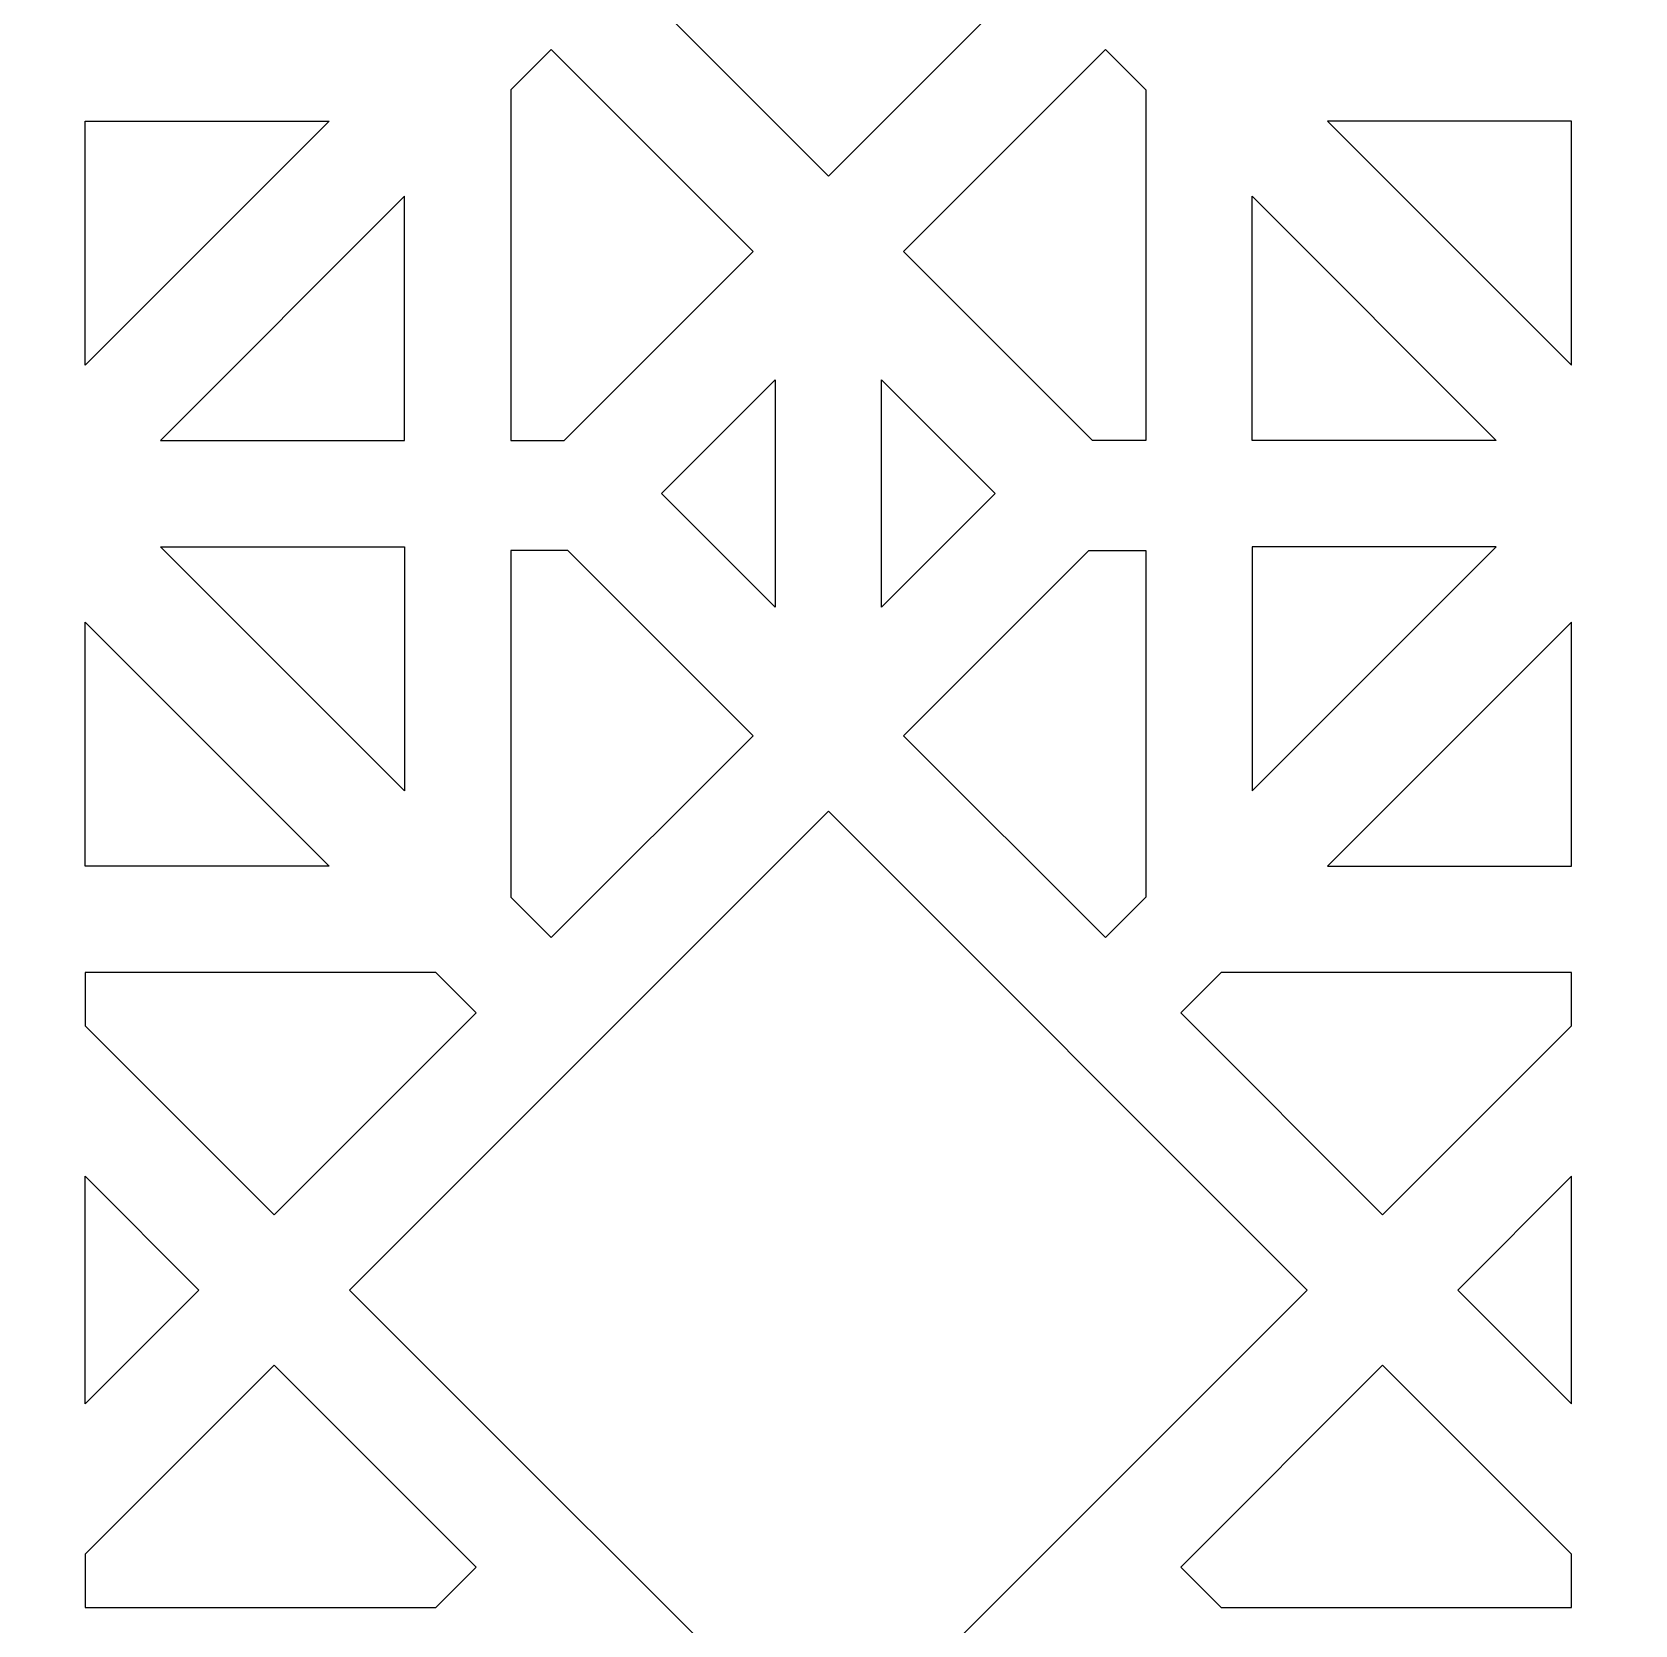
# Model space of a CAD drawing. Header units: centimetres. Extents: x -68 to 68, y -63 to 63.
# Drawn here: x -43.04 to -27.98, y 26.78 to 41.75 of the extents above; entities that cross this region are included whole.
import ezdxf

# ---------------------------------------------------------------- set-up
doc = ezdxf.new("R2010")
doc.units = ezdxf.units.CM
doc.header["$MEASUREMENT"] = 0
doc.layers.add('layer 1', color=7, linetype='Continuous')

msp = doc.modelspace()

# ---------------------------------------------------------------- linework, layer by layer
at = {"layer": 'layer 1', "color": 114}
for points, knots in [([(-13.11224, -62.84331), (-13.11224, -62.84331), (-2.64706, -52.37813), (-2.64706, -52.37813), (-2.64706, -52.37813), (-2.64706, -52.37813), (-10.12967, -44.89556), (-10.12967, -44.89556), (-10.12967, -44.89556), (-10.12967, -44.89556), (-2.64706, -37.41295), (-2.64706, -37.41295), (-2.64706, -37.41295), (-2.64706, -37.41295), (-10.11966, -29.94035), (-10.11966, -29.94035), (-10.11966, -29.94035), (-10.11966, -29.94035), (-2.64706, -22.44777), (-2.64706, -22.44777), (-2.64706, -22.44777), (-2.64706, -22.44777), (-10.12967, -14.96516), (-10.12967, -14.96516), (-10.12967, -14.96516), (-10.12967, -14.96516), (-2.64706, -7.48259), (-2.64706, -7.48259), (-2.64706, -7.48259), (-2.64706, -7.48259), (-10.12964, -0.00001), (-10.12964, -0.00001), (-10.12964, -0.00001), (-10.12964, -0.00001), (-2.64706, 7.48259), (-2.64706, 7.48259), (-2.64706, 7.48259), (-2.64706, 7.48259), (-10.12967, 14.96516), (-10.12967, 14.96516), (-10.12967, 14.96516), (-10.12967, 14.96516), (-2.64706, 22.44777), (-2.64706, 22.44777), (-2.64706, 22.44777), (-2.64706, 22.44777), (-10.11966, 29.92037), (-10.11966, 29.92037), (-10.11966, 29.92037), (-10.11966, 29.92037), (-10.12739, 29.9281), (-10.12739, 29.9281), (-10.12739, 29.9281), (-10.12739, 29.9281), (-10.12965, 29.93036), (-10.12965, 29.93036), (-10.12965, 29.93036), (-10.12965, 29.93036), (-2.64706, 37.41295), (-2.64706, 37.41295), (-2.64706, 37.41295), (-2.64706, 37.41295), (-10.12967, 44.89556), (-10.12967, 44.89556), (-10.12967, 44.89556), (-10.12967, 44.89556), (-2.64706, 52.37813), (-2.64706, 52.37813), (-2.64706, 52.37813), (-2.64706, 52.37813), (-13.11224, 62.84331), (-13.11224, 62.84331), (-13.11224, 62.84331), (-13.11224, 62.84331), (-20.59485, 55.3607), (-20.59485, 55.3607), (-20.59485, 55.3607), (-20.59485, 55.3607), (-28.07742, 62.84331), (-28.07742, 62.84331), (-28.07742, 62.84331), (-28.07742, 62.84331), (-35.56002, 55.36071), (-35.56002, 55.36071), (-35.56002, 55.36071), (-35.56002, 55.36071), (-43.0426, 62.84331), (-43.0426, 62.84331), (-43.0426, 62.84331), (-43.0426, 62.84331), (-50.52517, 55.3607), (-50.52517, 55.3607), (-50.52517, 55.3607), (-50.52517, 55.3607), (-58.00778, 62.84331), (-58.00778, 62.84331), (-58.00778, 62.84331), (-58.00778, 62.84331), (-68.47296, 52.37813), (-68.47296, 52.37813), (-68.47296, 52.37813), (-68.47296, 52.37813), (-60.99035, 44.89556), (-60.99035, 44.89556), (-60.99035, 44.89556), (-60.99035, 44.89556), (-68.47296, 37.41295), (-68.47296, 37.41295), (-68.47296, 37.41295), (-68.47296, 37.41295), (-60.99038, 29.93035), (-60.99038, 29.93035), (-60.99038, 29.93035), (-60.99038, 29.93035), (-68.47296, 22.44777), (-68.47296, 22.44777), (-68.47296, 22.44777), (-68.47296, 22.44777), (-60.99035, 14.96516), (-60.99035, 14.96516), (-60.99035, 14.96516), (-60.99035, 14.96516), (-68.47296, 7.48259), (-68.47296, 7.48259), (-68.47296, 7.48259), (-68.47296, 7.48259), (-60.99037, 0), (-60.99037, 0), (-60.99037, 0), (-60.99037, 0), (-68.47296, -7.48259), (-68.47296, -7.48259), (-68.47296, -7.48259), (-68.47296, -7.48259), (-60.99035, -14.96516), (-60.99035, -14.96516), (-60.99035, -14.96516), (-60.99035, -14.96516), (-68.47296, -22.44777), (-68.47296, -22.44777), (-68.47296, -22.44777), (-68.47296, -22.44777), (-60.99037, -29.93036), (-60.99037, -29.93036), (-60.99037, -29.93036), (-60.99037, -29.93036), (-68.47296, -37.41295), (-68.47296, -37.41295), (-68.47296, -37.41295), (-68.47296, -37.41295), (-60.99035, -44.89556), (-60.99035, -44.89556), (-60.99035, -44.89556), (-60.99035, -44.89556), (-68.47296, -52.37813), (-68.47296, -52.37813), (-68.47296, -52.37813), (-68.47296, -52.37813), (-58.00778, -62.84331), (-58.00778, -62.84331), (-58.00778, -62.84331), (-58.00778, -62.84331), (-50.52518, -55.36071), (-50.52518, -55.36071), (-50.52518, -55.36071), (-50.52518, -55.36071), (-43.0426, -62.84331), (-43.0426, -62.84331), (-43.0426, -62.84331), (-43.0426, -62.84331), (-35.56002, -55.36071), (-35.56002, -55.36071), (-35.56002, -55.36071), (-35.56002, -55.36071), (-28.07742, -62.84331), (-28.07742, -62.84331), (-28.07742, -62.84331), (-28.07742, -62.84331), (-20.59484, -55.36071), (-20.59484, -55.36071), (-20.59484, -55.36071), (-20.59484, -55.36071), (-13.11224, -62.84331), (-13.11224, -62.84331)], [0, 0, 0, 0, 0.0212766, 0.0212766, 0.0212766, 0.0212766, 0.04255319, 0.04255319, 0.04255319, 0.04255319, 0.06382979, 0.06382979, 0.06382979, 0.06382979, 0.08510638, 0.08510638, 0.08510638, 0.08510638, 0.10638298, 0.10638298, 0.10638298, 0.10638298, 0.12765957, 0.12765957, 0.12765957, 0.12765957, 0.14893617, 0.14893617, 0.14893617, 0.14893617, 0.17021277, 0.17021277, 0.17021277, 0.17021277, 0.19148936, 0.19148936, 0.19148936, 0.19148936, 0.21276596, 0.21276596, 0.21276596, 0.21276596, 0.23404255, 0.23404255, 0.23404255, 0.23404255, 0.25531915, 0.25531915, 0.25531915, 0.25531915, 0.27659574, 0.27659574, 0.27659574, 0.27659574, 0.29787234, 0.29787234, 0.29787234, 0.29787234, 0.31914894, 0.31914894, 0.31914894, 0.31914894, 0.34042553, 0.34042553, 0.34042553, 0.34042553, 0.36170213, 0.36170213, 0.36170213, 0.36170213, 0.38297872, 0.38297872, 0.38297872, 0.38297872, 0.40425532, 0.40425532, 0.40425532, 0.40425532, 0.42553191, 0.42553191, 0.42553191, 0.42553191, 0.44680851, 0.44680851, 0.44680851, 0.44680851, 0.46808511, 0.46808511, 0.46808511, 0.46808511, 0.4893617, 0.4893617, 0.4893617, 0.4893617, 0.5106383, 0.5106383, 0.5106383, 0.5106383, 0.53191489, 0.53191489, 0.53191489, 0.53191489, 0.55319149, 0.55319149, 0.55319149, 0.55319149, 0.57446809, 0.57446809, 0.57446809, 0.57446809, 0.59574468, 0.59574468, 0.59574468, 0.59574468, 0.61702128, 0.61702128, 0.61702128, 0.61702128, 0.63829787, 0.63829787, 0.63829787, 0.63829787, 0.65957447, 0.65957447, 0.65957447, 0.65957447, 0.68085106, 0.68085106, 0.68085106, 0.68085106, 0.70212766, 0.70212766, 0.70212766, 0.70212766, 0.72340426, 0.72340426, 0.72340426, 0.72340426, 0.74468085, 0.74468085, 0.74468085, 0.74468085, 0.76595745, 0.76595745, 0.76595745, 0.76595745, 0.78723404, 0.78723404, 0.78723404, 0.78723404, 0.80851064, 0.80851064, 0.80851064, 0.80851064, 0.82978723, 0.82978723, 0.82978723, 0.82978723, 0.85106383, 0.85106383, 0.85106383, 0.85106383, 0.87234043, 0.87234043, 0.87234043, 0.87234043, 0.89361702, 0.89361702, 0.89361702, 0.89361702, 0.91489362, 0.91489362, 0.91489362, 0.91489362, 0.93617021, 0.93617021, 0.93617021, 0.93617021, 0.95744681, 0.95744681, 0.95744681, 0.95744681, 1, 1, 1, 1]), ([(-35.56001, 40.39557), (-35.56001, 40.39557), (-31.06002, 44.89555), (-31.06002, 44.89555), (-31.06002, 44.89555), (-31.06002, 44.89555), (-31.06001, 44.89556), (-31.06001, 44.89556), (-31.06001, 44.89556), (-31.06001, 44.89556), (-35.56002, 49.39552), (-35.56002, 49.39552), (-35.56002, 49.39552), (-35.56002, 49.39552), (-40.06, 44.89555), (-40.06, 44.89555), (-40.06, 44.89555), (-40.06, 44.89555), (-35.56001, 40.39557), (-35.56001, 40.39557)], [0, 0, 0, 0, 0.16666667, 0.16666667, 0.16666667, 0.16666667, 0.33333333, 0.33333333, 0.33333333, 0.33333333, 0.5, 0.5, 0.5, 0.5, 0.66666667, 0.66666667, 0.66666667, 0.66666667, 1, 1, 1, 1]), ([(-38.04261, 37.91295), (-38.04261, 37.91295), (-38.5426, 37.91295), (-38.5426, 37.91295), (-38.5426, 37.91295), (-38.5426, 37.91295), (-38.5426, 41.20583), (-38.5426, 41.20583), (-38.5426, 41.20583), (-38.5426, 41.20583), (-38.16355, 41.58487), (-38.16355, 41.58487), (-38.16355, 41.58487), (-38.16355, 41.58487), (-36.26711, 39.68846), (-36.26711, 39.68846), (-36.26711, 39.68846), (-36.26711, 39.68846), (-38.04261, 37.91295), (-38.04261, 37.91295)], [0, 0, 0, 0, 0.16666667, 0.16666667, 0.16666667, 0.16666667, 0.33333333, 0.33333333, 0.33333333, 0.33333333, 0.5, 0.5, 0.5, 0.5, 0.66666667, 0.66666667, 0.66666667, 0.66666667, 1, 1, 1, 1]), ([(-32.57742, 41.20583), (-32.57742, 41.20583), (-32.95647, 41.58487), (-32.95647, 41.58487), (-32.95647, 41.58487), (-32.95647, 41.58487), (-34.85291, 39.68845), (-34.85291, 39.68845), (-34.85291, 39.68845), (-34.85291, 39.68845), (-33.07744, 37.91295), (-33.07744, 37.91295), (-33.07744, 37.91295), (-33.07744, 37.91295), (-32.57743, 37.91295), (-32.57743, 37.91295), (-32.57743, 37.91295), (-32.57743, 37.91295), (-32.57742, 41.20583), (-32.57742, 41.20583)], [0, 0, 0, 0, 0.16666667, 0.16666667, 0.16666667, 0.16666667, 0.33333333, 0.33333333, 0.33333333, 0.33333333, 0.5, 0.5, 0.5, 0.5, 0.66666667, 0.66666667, 0.66666667, 0.66666667, 1, 1, 1, 1]), ([(-40.24984, 40.91294), (-40.24984, 40.91294), (-42.54275, 40.91296), (-42.54275, 40.91296), (-42.54275, 40.91296), (-42.54275, 40.91296), (-42.54276, 38.62001), (-42.54276, 38.62001), (-42.54276, 38.62001), (-42.54276, 38.62001), (-40.24984, 40.91294), (-40.24984, 40.91294)], [0, 0, 0, 0, 0.25, 0.25, 0.25, 0.25, 0.5, 0.5, 0.5, 0.5, 1, 1, 1, 1]), ([(-30.87018, 40.91294), (-30.87018, 40.91294), (-28.57727, 40.91296), (-28.57727, 40.91296), (-28.57727, 40.91296), (-28.57727, 40.91296), (-28.57726, 38.62001), (-28.57726, 38.62001), (-28.57726, 38.62001), (-28.57726, 38.62001), (-30.87018, 40.91294), (-30.87018, 40.91294)], [0, 0, 0, 0, 0.25, 0.25, 0.25, 0.25, 0.5, 0.5, 0.5, 0.5, 1, 1, 1, 1]), ([(-39.5426, 40.20595), (-39.5426, 40.20595), (-39.54259, 37.91295), (-39.54259, 37.91295), (-39.54259, 37.91295), (-39.54259, 37.91295), (-41.8356, 37.91295), (-41.8356, 37.91295), (-41.8356, 37.91295), (-41.8356, 37.91295), (-39.5426, 40.20595), (-39.5426, 40.20595)], [0, 0, 0, 0, 0.25, 0.25, 0.25, 0.25, 0.5, 0.5, 0.5, 0.5, 1, 1, 1, 1]), ([(-31.57742, 40.20595), (-31.57742, 40.20595), (-31.57743, 37.91295), (-31.57743, 37.91295), (-31.57743, 37.91295), (-31.57743, 37.91295), (-29.28442, 37.91295), (-29.28442, 37.91295), (-29.28442, 37.91295), (-29.28442, 37.91295), (-31.57742, 40.20595), (-31.57742, 40.20595)], [0, 0, 0, 0, 0.25, 0.25, 0.25, 0.25, 0.5, 0.5, 0.5, 0.5, 1, 1, 1, 1]), ([(-36.06002, 38.48131), (-36.06002, 38.48131), (-37.12839, 37.41295), (-37.12839, 37.41295), (-37.12839, 37.41295), (-37.12839, 37.41295), (-36.06002, 36.34457), (-36.06002, 36.34457), (-36.06002, 36.34457), (-36.06002, 36.34457), (-36.06002, 38.48131), (-36.06002, 38.48131)], [0, 0, 0, 0, 0.25, 0.25, 0.25, 0.25, 0.5, 0.5, 0.5, 0.5, 1, 1, 1, 1]), ([(-35.06002, 36.34459), (-35.06002, 36.34459), (-33.99163, 37.41295), (-33.99163, 37.41295), (-33.99163, 37.41295), (-33.99163, 37.41295), (-35.06002, 38.48135), (-35.06002, 38.48135), (-35.06002, 38.48135), (-35.06002, 38.48135), (-35.06002, 38.48133), (-35.06002, 38.48133), (-35.06002, 38.48133), (-35.06002, 38.48133), (-35.06002, 36.34459), (-35.06002, 36.34459)], [0, 0, 0, 0, 0.2, 0.2, 0.2, 0.2, 0.4, 0.4, 0.4, 0.4, 0.6, 0.6, 0.6, 0.6, 1, 1, 1, 1]), ([(-41.83571, 36.91295), (-41.83571, 36.91295), (-39.5426, 34.61991), (-39.5426, 34.61991), (-39.5426, 34.61991), (-39.5426, 34.61991), (-39.5426, 36.91295), (-39.5426, 36.91295), (-39.5426, 36.91295), (-39.5426, 36.91295), (-41.83571, 36.91295), (-41.83571, 36.91295)], [0, 0, 0, 0, 0.25, 0.25, 0.25, 0.25, 0.5, 0.5, 0.5, 0.5, 1, 1, 1, 1]), ([(-29.28431, 36.91295), (-29.28431, 36.91295), (-31.57742, 34.61991), (-31.57742, 34.61991), (-31.57742, 34.61991), (-31.57742, 34.61991), (-31.57742, 36.91295), (-31.57742, 36.91295), (-31.57742, 36.91295), (-31.57742, 36.91295), (-29.28431, 36.91295), (-29.28431, 36.91295)], [0, 0, 0, 0, 0.25, 0.25, 0.25, 0.25, 0.5, 0.5, 0.5, 0.5, 1, 1, 1, 1]), ([(-36.26711, 35.13746), (-36.26711, 35.13746), (-38.16359, 33.24099), (-38.16359, 33.24099), (-38.16359, 33.24099), (-38.16359, 33.24099), (-38.5426, 33.62), (-38.5426, 33.62), (-38.5426, 33.62), (-38.5426, 33.62), (-38.5426, 36.87876), (-38.5426, 36.87876), (-38.5426, 36.87876), (-38.5426, 36.87876), (-38.00842, 36.87876), (-38.00842, 36.87876), (-38.00842, 36.87876), (-38.00842, 36.87876), (-36.26711, 35.13746), (-36.26711, 35.13746)], [0, 0, 0, 0, 0.16666667, 0.16666667, 0.16666667, 0.16666667, 0.33333333, 0.33333333, 0.33333333, 0.33333333, 0.5, 0.5, 0.5, 0.5, 0.66666667, 0.66666667, 0.66666667, 0.66666667, 1, 1, 1, 1]), ([(-33.11161, 36.87876), (-33.11161, 36.87876), (-34.85291, 35.13747), (-34.85291, 35.13747), (-34.85291, 35.13747), (-34.85291, 35.13747), (-32.95643, 33.24099), (-32.95643, 33.24099), (-32.95643, 33.24099), (-32.95643, 33.24099), (-32.57742, 33.62), (-32.57742, 33.62), (-32.57742, 33.62), (-32.57742, 33.62), (-32.57741, 36.87876), (-32.57741, 36.87876), (-32.57741, 36.87876), (-32.57741, 36.87876), (-32.57742, 36.87876), (-32.57742, 36.87876), (-32.57742, 36.87876), (-32.57742, 36.87876), (-33.11161, 36.87876), (-33.11161, 36.87876)], [0, 0, 0, 0, 0.14285714, 0.14285714, 0.14285714, 0.14285714, 0.28571429, 0.28571429, 0.28571429, 0.28571429, 0.42857143, 0.42857143, 0.42857143, 0.42857143, 0.57142857, 0.57142857, 0.57142857, 0.57142857, 0.71428571, 0.71428571, 0.71428571, 0.71428571, 1, 1, 1, 1]), ([(-42.54276, 36.20581), (-42.54276, 36.20581), (-42.54275, 33.91295), (-42.54275, 33.91295), (-42.54275, 33.91295), (-42.54275, 33.91295), (-40.24988, 33.91294), (-40.24988, 33.91294), (-40.24988, 33.91294), (-40.24988, 33.91294), (-42.54276, 36.20581), (-42.54276, 36.20581)], [0, 0, 0, 0, 0.25, 0.25, 0.25, 0.25, 0.5, 0.5, 0.5, 0.5, 1, 1, 1, 1]), ([(-28.57726, 36.20581), (-28.57726, 36.20581), (-28.57727, 33.91295), (-28.57727, 33.91295), (-28.57727, 33.91295), (-28.57727, 33.91295), (-30.87014, 33.91294), (-30.87014, 33.91294), (-30.87014, 33.91294), (-30.87014, 33.91294), (-28.57726, 36.20581), (-28.57726, 36.20581)], [0, 0, 0, 0, 0.25, 0.25, 0.25, 0.25, 0.5, 0.5, 0.5, 0.5, 1, 1, 1, 1]), ([(-35.56002, 25.43038), (-35.56002, 25.43038), (-31.06002, 29.93039), (-31.06002, 29.93039), (-31.06002, 29.93039), (-31.06002, 29.93039), (-35.56002, 34.43037), (-35.56002, 34.43037), (-35.56002, 34.43037), (-35.56002, 34.43037), (-40.05999, 29.93037), (-40.05999, 29.93037), (-40.05999, 29.93037), (-40.05999, 29.93037), (-35.56002, 25.43038), (-35.56002, 25.43038)], [0, 0, 0, 0, 0.2, 0.2, 0.2, 0.2, 0.4, 0.4, 0.4, 0.4, 0.6, 0.6, 0.6, 0.6, 1, 1, 1, 1]), ([(-42.54275, 32.4131), (-42.54275, 32.4131), (-42.54275, 32.91295), (-42.54275, 32.91295), (-42.54275, 32.91295), (-42.54275, 32.91295), (-39.24977, 32.91295), (-39.24977, 32.91295), (-39.24977, 32.91295), (-39.24977, 32.91295), (-38.8707, 32.53388), (-38.8707, 32.53388), (-38.8707, 32.53388), (-38.8707, 32.53388), (-40.7671, 30.63748), (-40.7671, 30.63748), (-40.7671, 30.63748), (-40.7671, 30.63748), (-40.76711, 30.63747), (-40.76711, 30.63747), (-40.76711, 30.63747), (-40.76711, 30.63747), (-40.76712, 30.63746), (-40.76712, 30.63746), (-40.76712, 30.63746), (-40.76712, 30.63746), (-42.54275, 32.4131), (-42.54275, 32.4131)], [0, 0, 0, 0, 0.125, 0.125, 0.125, 0.125, 0.25, 0.25, 0.25, 0.25, 0.375, 0.375, 0.375, 0.375, 0.5, 0.5, 0.5, 0.5, 0.625, 0.625, 0.625, 0.625, 0.75, 0.75, 0.75, 0.75, 1, 1, 1, 1]), ([(-32.24932, 32.53388), (-32.24932, 32.53388), (-31.87025, 32.91295), (-31.87025, 32.91295), (-31.87025, 32.91295), (-31.87025, 32.91295), (-28.57727, 32.91295), (-28.57727, 32.91295), (-28.57727, 32.91295), (-28.57727, 32.91295), (-28.57727, 32.4131), (-28.57727, 32.4131), (-28.57727, 32.4131), (-28.57727, 32.4131), (-30.35287, 30.63752), (-30.35287, 30.63752), (-30.35287, 30.63752), (-30.35287, 30.63752), (-32.24932, 32.53388), (-32.24932, 32.53388)], [0, 0, 0, 0, 0.16666667, 0.16666667, 0.16666667, 0.16666667, 0.33333333, 0.33333333, 0.33333333, 0.33333333, 0.5, 0.5, 0.5, 0.5, 0.66666667, 0.66666667, 0.66666667, 0.66666667, 1, 1, 1, 1]), ([(-42.54274, 30.99889), (-42.54274, 30.99889), (-42.54275, 28.86182), (-42.54275, 28.86182), (-42.54275, 28.86182), (-42.54275, 28.86182), (-41.47422, 29.93037), (-41.47422, 29.93037), (-41.47422, 29.93037), (-41.47422, 29.93037), (-42.54274, 30.99889), (-42.54274, 30.99889)], [0, 0, 0, 0, 0.25, 0.25, 0.25, 0.25, 0.5, 0.5, 0.5, 0.5, 1, 1, 1, 1]), ([(-28.57727, 28.86181), (-28.57727, 28.86181), (-29.64581, 29.93037), (-29.64581, 29.93037), (-29.64581, 29.93037), (-29.64581, 29.93037), (-28.57727, 30.99889), (-28.57727, 30.99889), (-28.57727, 30.99889), (-28.57727, 30.99889), (-28.57727, 28.86181), (-28.57727, 28.86181)], [0, 0, 0, 0, 0.25, 0.25, 0.25, 0.25, 0.5, 0.5, 0.5, 0.5, 1, 1, 1, 1]), ([(-42.54275, 26.94777), (-42.54275, 26.94777), (-42.54275, 27.44761), (-42.54275, 27.44761), (-42.54275, 27.44761), (-42.54275, 27.44761), (-40.76719, 29.22318), (-40.76719, 29.22318), (-40.76719, 29.22318), (-40.76719, 29.22318), (-40.76711, 29.22326), (-40.76711, 29.22326), (-40.76711, 29.22326), (-40.76711, 29.22326), (-38.8707, 27.32684), (-38.8707, 27.32684), (-38.8707, 27.32684), (-38.8707, 27.32684), (-39.24977, 26.94777), (-39.24977, 26.94777), (-39.24977, 26.94777), (-39.24977, 26.94777), (-42.54275, 26.94777), (-42.54275, 26.94777)], [0, 0, 0, 0, 0.14285714, 0.14285714, 0.14285714, 0.14285714, 0.28571429, 0.28571429, 0.28571429, 0.28571429, 0.42857143, 0.42857143, 0.42857143, 0.42857143, 0.57142857, 0.57142857, 0.57142857, 0.57142857, 0.71428571, 0.71428571, 0.71428571, 0.71428571, 1, 1, 1, 1]), ([(-28.57727, 27.44762), (-28.57727, 27.44762), (-28.57727, 27.44761), (-28.57727, 27.44761), (-28.57727, 27.44761), (-28.57727, 27.44761), (-28.57727, 26.94777), (-28.57727, 26.94777), (-28.57727, 26.94777), (-28.57727, 26.94777), (-31.87025, 26.94777), (-31.87025, 26.94777), (-31.87025, 26.94777), (-31.87025, 26.94777), (-32.24932, 27.32684), (-32.24932, 27.32684), (-32.24932, 27.32684), (-32.24932, 27.32684), (-30.35291, 29.22326), (-30.35291, 29.22326), (-30.35291, 29.22326), (-30.35291, 29.22326), (-30.35291, 29.22327), (-30.35291, 29.22327), (-30.35291, 29.22327), (-30.35291, 29.22327), (-28.57727, 27.44762), (-28.57727, 27.44762)], [0, 0, 0, 0, 0.125, 0.125, 0.125, 0.125, 0.25, 0.25, 0.25, 0.25, 0.375, 0.375, 0.375, 0.375, 0.5, 0.5, 0.5, 0.5, 0.625, 0.625, 0.625, 0.625, 0.75, 0.75, 0.75, 0.75, 1, 1, 1, 1]), ([(-28.57728, 27.44761), (-28.57728, 27.44761), (-30.35287, 29.22322), (-30.35287, 29.22322), (-30.35287, 29.22322), (-30.35287, 29.22322), (-30.35291, 29.22326), (-30.35291, 29.22326), (-30.35291, 29.22326), (-30.35291, 29.22326), (-30.35291, 29.22327), (-30.35291, 29.22327), (-30.35291, 29.22327), (-30.35291, 29.22327), (-30.35292, 29.22327), (-30.35292, 29.22327), (-30.35292, 29.22327), (-30.35292, 29.22327), (-28.57728, 27.44761), (-28.57728, 27.44761)], [0, 0, 0, 0, 0.16666667, 0.16666667, 0.16666667, 0.16666667, 0.33333333, 0.33333333, 0.33333333, 0.33333333, 0.5, 0.5, 0.5, 0.5, 0.66666667, 0.66666667, 0.66666667, 0.66666667, 1, 1, 1, 1])]:
    msp.add_open_spline(points, degree=3, knots=knots, dxfattribs=at)
at = {"layer": 'layer 1', "color": 250, "lineweight": 9}
for points, knots in [([(-13.11224, -62.84331), (-13.11224, -62.84331), (-2.64706, -52.37813), (-2.64706, -52.37813), (-2.64706, -52.37813), (-2.64706, -52.37813), (-10.12967, -44.89556), (-10.12967, -44.89556), (-10.12967, -44.89556), (-10.12967, -44.89556), (-2.64706, -37.41295), (-2.64706, -37.41295), (-2.64706, -37.41295), (-2.64706, -37.41295), (-10.11966, -29.94035), (-10.11966, -29.94035), (-10.11966, -29.94035), (-10.11966, -29.94035), (-2.64706, -22.44777), (-2.64706, -22.44777), (-2.64706, -22.44777), (-2.64706, -22.44777), (-10.12967, -14.96516), (-10.12967, -14.96516), (-10.12967, -14.96516), (-10.12967, -14.96516), (-2.64706, -7.48259), (-2.64706, -7.48259), (-2.64706, -7.48259), (-2.64706, -7.48259), (-10.12964, -0.00001), (-10.12964, -0.00001), (-10.12964, -0.00001), (-10.12964, -0.00001), (-2.64706, 7.48259), (-2.64706, 7.48259), (-2.64706, 7.48259), (-2.64706, 7.48259), (-10.12967, 14.96516), (-10.12967, 14.96516), (-10.12967, 14.96516), (-10.12967, 14.96516), (-2.64706, 22.44777), (-2.64706, 22.44777), (-2.64706, 22.44777), (-2.64706, 22.44777), (-10.11966, 29.92037), (-10.11966, 29.92037), (-10.11966, 29.92037), (-10.11966, 29.92037), (-10.12739, 29.9281), (-10.12739, 29.9281), (-10.12739, 29.9281), (-10.12739, 29.9281), (-10.12965, 29.93036), (-10.12965, 29.93036), (-10.12965, 29.93036), (-10.12965, 29.93036), (-2.64706, 37.41295), (-2.64706, 37.41295), (-2.64706, 37.41295), (-2.64706, 37.41295), (-10.12967, 44.89556), (-10.12967, 44.89556), (-10.12967, 44.89556), (-10.12967, 44.89556), (-2.64706, 52.37813), (-2.64706, 52.37813), (-2.64706, 52.37813), (-2.64706, 52.37813), (-13.11224, 62.84331), (-13.11224, 62.84331), (-13.11224, 62.84331), (-13.11224, 62.84331), (-20.59485, 55.3607), (-20.59485, 55.3607), (-20.59485, 55.3607), (-20.59485, 55.3607), (-28.07742, 62.84331), (-28.07742, 62.84331), (-28.07742, 62.84331), (-28.07742, 62.84331), (-35.56002, 55.36071), (-35.56002, 55.36071), (-35.56002, 55.36071), (-35.56002, 55.36071), (-43.0426, 62.84331), (-43.0426, 62.84331), (-43.0426, 62.84331), (-43.0426, 62.84331), (-50.52517, 55.3607), (-50.52517, 55.3607), (-50.52517, 55.3607), (-50.52517, 55.3607), (-58.00778, 62.84331), (-58.00778, 62.84331), (-58.00778, 62.84331), (-58.00778, 62.84331), (-68.47296, 52.37813), (-68.47296, 52.37813), (-68.47296, 52.37813), (-68.47296, 52.37813), (-60.99035, 44.89556), (-60.99035, 44.89556), (-60.99035, 44.89556), (-60.99035, 44.89556), (-68.47296, 37.41295), (-68.47296, 37.41295), (-68.47296, 37.41295), (-68.47296, 37.41295), (-60.99038, 29.93035), (-60.99038, 29.93035), (-60.99038, 29.93035), (-60.99038, 29.93035), (-68.47296, 22.44777), (-68.47296, 22.44777), (-68.47296, 22.44777), (-68.47296, 22.44777), (-60.99035, 14.96516), (-60.99035, 14.96516), (-60.99035, 14.96516), (-60.99035, 14.96516), (-68.47296, 7.48259), (-68.47296, 7.48259), (-68.47296, 7.48259), (-68.47296, 7.48259), (-60.99037, 0), (-60.99037, 0), (-60.99037, 0), (-60.99037, 0), (-68.47296, -7.48259), (-68.47296, -7.48259), (-68.47296, -7.48259), (-68.47296, -7.48259), (-60.99035, -14.96516), (-60.99035, -14.96516), (-60.99035, -14.96516), (-60.99035, -14.96516), (-68.47296, -22.44777), (-68.47296, -22.44777), (-68.47296, -22.44777), (-68.47296, -22.44777), (-60.99037, -29.93036), (-60.99037, -29.93036), (-60.99037, -29.93036), (-60.99037, -29.93036), (-68.47296, -37.41295), (-68.47296, -37.41295), (-68.47296, -37.41295), (-68.47296, -37.41295), (-60.99035, -44.89556), (-60.99035, -44.89556), (-60.99035, -44.89556), (-60.99035, -44.89556), (-68.47296, -52.37813), (-68.47296, -52.37813), (-68.47296, -52.37813), (-68.47296, -52.37813), (-58.00778, -62.84331), (-58.00778, -62.84331), (-58.00778, -62.84331), (-58.00778, -62.84331), (-50.52518, -55.36071), (-50.52518, -55.36071), (-50.52518, -55.36071), (-50.52518, -55.36071), (-43.0426, -62.84331), (-43.0426, -62.84331), (-43.0426, -62.84331), (-43.0426, -62.84331), (-35.56002, -55.36071), (-35.56002, -55.36071), (-35.56002, -55.36071), (-35.56002, -55.36071), (-28.07742, -62.84331), (-28.07742, -62.84331), (-28.07742, -62.84331), (-28.07742, -62.84331), (-20.59484, -55.36071), (-20.59484, -55.36071), (-20.59484, -55.36071), (-20.59484, -55.36071), (-13.11224, -62.84331), (-13.11224, -62.84331)], [0, 0, 0, 0, 0.0212766, 0.0212766, 0.0212766, 0.0212766, 0.04255319, 0.04255319, 0.04255319, 0.04255319, 0.06382979, 0.06382979, 0.06382979, 0.06382979, 0.08510638, 0.08510638, 0.08510638, 0.08510638, 0.10638298, 0.10638298, 0.10638298, 0.10638298, 0.12765957, 0.12765957, 0.12765957, 0.12765957, 0.14893617, 0.14893617, 0.14893617, 0.14893617, 0.17021277, 0.17021277, 0.17021277, 0.17021277, 0.19148936, 0.19148936, 0.19148936, 0.19148936, 0.21276596, 0.21276596, 0.21276596, 0.21276596, 0.23404255, 0.23404255, 0.23404255, 0.23404255, 0.25531915, 0.25531915, 0.25531915, 0.25531915, 0.27659574, 0.27659574, 0.27659574, 0.27659574, 0.29787234, 0.29787234, 0.29787234, 0.29787234, 0.31914894, 0.31914894, 0.31914894, 0.31914894, 0.34042553, 0.34042553, 0.34042553, 0.34042553, 0.36170213, 0.36170213, 0.36170213, 0.36170213, 0.38297872, 0.38297872, 0.38297872, 0.38297872, 0.40425532, 0.40425532, 0.40425532, 0.40425532, 0.42553191, 0.42553191, 0.42553191, 0.42553191, 0.44680851, 0.44680851, 0.44680851, 0.44680851, 0.46808511, 0.46808511, 0.46808511, 0.46808511, 0.4893617, 0.4893617, 0.4893617, 0.4893617, 0.5106383, 0.5106383, 0.5106383, 0.5106383, 0.53191489, 0.53191489, 0.53191489, 0.53191489, 0.55319149, 0.55319149, 0.55319149, 0.55319149, 0.57446809, 0.57446809, 0.57446809, 0.57446809, 0.59574468, 0.59574468, 0.59574468, 0.59574468, 0.61702128, 0.61702128, 0.61702128, 0.61702128, 0.63829787, 0.63829787, 0.63829787, 0.63829787, 0.65957447, 0.65957447, 0.65957447, 0.65957447, 0.68085106, 0.68085106, 0.68085106, 0.68085106, 0.70212766, 0.70212766, 0.70212766, 0.70212766, 0.72340426, 0.72340426, 0.72340426, 0.72340426, 0.74468085, 0.74468085, 0.74468085, 0.74468085, 0.76595745, 0.76595745, 0.76595745, 0.76595745, 0.78723404, 0.78723404, 0.78723404, 0.78723404, 0.80851064, 0.80851064, 0.80851064, 0.80851064, 0.82978723, 0.82978723, 0.82978723, 0.82978723, 0.85106383, 0.85106383, 0.85106383, 0.85106383, 0.87234043, 0.87234043, 0.87234043, 0.87234043, 0.89361702, 0.89361702, 0.89361702, 0.89361702, 0.91489362, 0.91489362, 0.91489362, 0.91489362, 0.93617021, 0.93617021, 0.93617021, 0.93617021, 0.95744681, 0.95744681, 0.95744681, 0.95744681, 1, 1, 1, 1]), ([(-35.56001, 40.39557), (-35.56001, 40.39557), (-31.06002, 44.89555), (-31.06002, 44.89555), (-31.06002, 44.89555), (-31.06002, 44.89555), (-31.06001, 44.89556), (-31.06001, 44.89556), (-31.06001, 44.89556), (-31.06001, 44.89556), (-35.56002, 49.39552), (-35.56002, 49.39552), (-35.56002, 49.39552), (-35.56002, 49.39552), (-40.06, 44.89555), (-40.06, 44.89555), (-40.06, 44.89555), (-40.06, 44.89555), (-35.56001, 40.39557), (-35.56001, 40.39557)], [0, 0, 0, 0, 0.16666667, 0.16666667, 0.16666667, 0.16666667, 0.33333333, 0.33333333, 0.33333333, 0.33333333, 0.5, 0.5, 0.5, 0.5, 0.66666667, 0.66666667, 0.66666667, 0.66666667, 1, 1, 1, 1]), ([(-38.04261, 37.91295), (-38.04261, 37.91295), (-38.5426, 37.91295), (-38.5426, 37.91295), (-38.5426, 37.91295), (-38.5426, 37.91295), (-38.5426, 41.20583), (-38.5426, 41.20583), (-38.5426, 41.20583), (-38.5426, 41.20583), (-38.16355, 41.58487), (-38.16355, 41.58487), (-38.16355, 41.58487), (-38.16355, 41.58487), (-36.26711, 39.68846), (-36.26711, 39.68846), (-36.26711, 39.68846), (-36.26711, 39.68846), (-38.04261, 37.91295), (-38.04261, 37.91295)], [0, 0, 0, 0, 0.16666667, 0.16666667, 0.16666667, 0.16666667, 0.33333333, 0.33333333, 0.33333333, 0.33333333, 0.5, 0.5, 0.5, 0.5, 0.66666667, 0.66666667, 0.66666667, 0.66666667, 1, 1, 1, 1]), ([(-32.57742, 41.20583), (-32.57742, 41.20583), (-32.95647, 41.58487), (-32.95647, 41.58487), (-32.95647, 41.58487), (-32.95647, 41.58487), (-34.85291, 39.68845), (-34.85291, 39.68845), (-34.85291, 39.68845), (-34.85291, 39.68845), (-33.07744, 37.91295), (-33.07744, 37.91295), (-33.07744, 37.91295), (-33.07744, 37.91295), (-32.57743, 37.91295), (-32.57743, 37.91295), (-32.57743, 37.91295), (-32.57743, 37.91295), (-32.57742, 41.20583), (-32.57742, 41.20583)], [0, 0, 0, 0, 0.16666667, 0.16666667, 0.16666667, 0.16666667, 0.33333333, 0.33333333, 0.33333333, 0.33333333, 0.5, 0.5, 0.5, 0.5, 0.66666667, 0.66666667, 0.66666667, 0.66666667, 1, 1, 1, 1]), ([(-40.24984, 40.91294), (-40.24984, 40.91294), (-42.54275, 40.91296), (-42.54275, 40.91296), (-42.54275, 40.91296), (-42.54275, 40.91296), (-42.54276, 38.62001), (-42.54276, 38.62001), (-42.54276, 38.62001), (-42.54276, 38.62001), (-40.24984, 40.91294), (-40.24984, 40.91294)], [0, 0, 0, 0, 0.25, 0.25, 0.25, 0.25, 0.5, 0.5, 0.5, 0.5, 1, 1, 1, 1]), ([(-30.87018, 40.91294), (-30.87018, 40.91294), (-28.57727, 40.91296), (-28.57727, 40.91296), (-28.57727, 40.91296), (-28.57727, 40.91296), (-28.57726, 38.62001), (-28.57726, 38.62001), (-28.57726, 38.62001), (-28.57726, 38.62001), (-30.87018, 40.91294), (-30.87018, 40.91294)], [0, 0, 0, 0, 0.25, 0.25, 0.25, 0.25, 0.5, 0.5, 0.5, 0.5, 1, 1, 1, 1]), ([(-39.5426, 40.20595), (-39.5426, 40.20595), (-39.54259, 37.91295), (-39.54259, 37.91295), (-39.54259, 37.91295), (-39.54259, 37.91295), (-41.8356, 37.91295), (-41.8356, 37.91295), (-41.8356, 37.91295), (-41.8356, 37.91295), (-39.5426, 40.20595), (-39.5426, 40.20595)], [0, 0, 0, 0, 0.25, 0.25, 0.25, 0.25, 0.5, 0.5, 0.5, 0.5, 1, 1, 1, 1]), ([(-31.57742, 40.20595), (-31.57742, 40.20595), (-31.57743, 37.91295), (-31.57743, 37.91295), (-31.57743, 37.91295), (-31.57743, 37.91295), (-29.28442, 37.91295), (-29.28442, 37.91295), (-29.28442, 37.91295), (-29.28442, 37.91295), (-31.57742, 40.20595), (-31.57742, 40.20595)], [0, 0, 0, 0, 0.25, 0.25, 0.25, 0.25, 0.5, 0.5, 0.5, 0.5, 1, 1, 1, 1]), ([(-36.06002, 38.48131), (-36.06002, 38.48131), (-37.12839, 37.41295), (-37.12839, 37.41295), (-37.12839, 37.41295), (-37.12839, 37.41295), (-36.06002, 36.34457), (-36.06002, 36.34457), (-36.06002, 36.34457), (-36.06002, 36.34457), (-36.06002, 38.48131), (-36.06002, 38.48131)], [0, 0, 0, 0, 0.25, 0.25, 0.25, 0.25, 0.5, 0.5, 0.5, 0.5, 1, 1, 1, 1]), ([(-35.06002, 36.34459), (-35.06002, 36.34459), (-33.99163, 37.41295), (-33.99163, 37.41295), (-33.99163, 37.41295), (-33.99163, 37.41295), (-35.06002, 38.48135), (-35.06002, 38.48135), (-35.06002, 38.48135), (-35.06002, 38.48135), (-35.06002, 38.48133), (-35.06002, 38.48133), (-35.06002, 38.48133), (-35.06002, 38.48133), (-35.06002, 36.34459), (-35.06002, 36.34459)], [0, 0, 0, 0, 0.2, 0.2, 0.2, 0.2, 0.4, 0.4, 0.4, 0.4, 0.6, 0.6, 0.6, 0.6, 1, 1, 1, 1]), ([(-41.83571, 36.91295), (-41.83571, 36.91295), (-39.5426, 34.61991), (-39.5426, 34.61991), (-39.5426, 34.61991), (-39.5426, 34.61991), (-39.5426, 36.91295), (-39.5426, 36.91295), (-39.5426, 36.91295), (-39.5426, 36.91295), (-41.83571, 36.91295), (-41.83571, 36.91295)], [0, 0, 0, 0, 0.25, 0.25, 0.25, 0.25, 0.5, 0.5, 0.5, 0.5, 1, 1, 1, 1]), ([(-29.28431, 36.91295), (-29.28431, 36.91295), (-31.57742, 34.61991), (-31.57742, 34.61991), (-31.57742, 34.61991), (-31.57742, 34.61991), (-31.57742, 36.91295), (-31.57742, 36.91295), (-31.57742, 36.91295), (-31.57742, 36.91295), (-29.28431, 36.91295), (-29.28431, 36.91295)], [0, 0, 0, 0, 0.25, 0.25, 0.25, 0.25, 0.5, 0.5, 0.5, 0.5, 1, 1, 1, 1]), ([(-36.26711, 35.13746), (-36.26711, 35.13746), (-38.16359, 33.24099), (-38.16359, 33.24099), (-38.16359, 33.24099), (-38.16359, 33.24099), (-38.5426, 33.62), (-38.5426, 33.62), (-38.5426, 33.62), (-38.5426, 33.62), (-38.5426, 36.87876), (-38.5426, 36.87876), (-38.5426, 36.87876), (-38.5426, 36.87876), (-38.00842, 36.87876), (-38.00842, 36.87876), (-38.00842, 36.87876), (-38.00842, 36.87876), (-36.26711, 35.13746), (-36.26711, 35.13746)], [0, 0, 0, 0, 0.16666667, 0.16666667, 0.16666667, 0.16666667, 0.33333333, 0.33333333, 0.33333333, 0.33333333, 0.5, 0.5, 0.5, 0.5, 0.66666667, 0.66666667, 0.66666667, 0.66666667, 1, 1, 1, 1]), ([(-33.11161, 36.87876), (-33.11161, 36.87876), (-34.85291, 35.13747), (-34.85291, 35.13747), (-34.85291, 35.13747), (-34.85291, 35.13747), (-32.95643, 33.24099), (-32.95643, 33.24099), (-32.95643, 33.24099), (-32.95643, 33.24099), (-32.57742, 33.62), (-32.57742, 33.62), (-32.57742, 33.62), (-32.57742, 33.62), (-32.57741, 36.87876), (-32.57741, 36.87876), (-32.57741, 36.87876), (-32.57741, 36.87876), (-32.57742, 36.87876), (-32.57742, 36.87876), (-32.57742, 36.87876), (-32.57742, 36.87876), (-33.11161, 36.87876), (-33.11161, 36.87876)], [0, 0, 0, 0, 0.14285714, 0.14285714, 0.14285714, 0.14285714, 0.28571429, 0.28571429, 0.28571429, 0.28571429, 0.42857143, 0.42857143, 0.42857143, 0.42857143, 0.57142857, 0.57142857, 0.57142857, 0.57142857, 0.71428571, 0.71428571, 0.71428571, 0.71428571, 1, 1, 1, 1]), ([(-42.54276, 36.20581), (-42.54276, 36.20581), (-42.54275, 33.91295), (-42.54275, 33.91295), (-42.54275, 33.91295), (-42.54275, 33.91295), (-40.24988, 33.91294), (-40.24988, 33.91294), (-40.24988, 33.91294), (-40.24988, 33.91294), (-42.54276, 36.20581), (-42.54276, 36.20581)], [0, 0, 0, 0, 0.25, 0.25, 0.25, 0.25, 0.5, 0.5, 0.5, 0.5, 1, 1, 1, 1]), ([(-28.57726, 36.20581), (-28.57726, 36.20581), (-28.57727, 33.91295), (-28.57727, 33.91295), (-28.57727, 33.91295), (-28.57727, 33.91295), (-30.87014, 33.91294), (-30.87014, 33.91294), (-30.87014, 33.91294), (-30.87014, 33.91294), (-28.57726, 36.20581), (-28.57726, 36.20581)], [0, 0, 0, 0, 0.25, 0.25, 0.25, 0.25, 0.5, 0.5, 0.5, 0.5, 1, 1, 1, 1]), ([(-35.56002, 25.43038), (-35.56002, 25.43038), (-31.06002, 29.93039), (-31.06002, 29.93039), (-31.06002, 29.93039), (-31.06002, 29.93039), (-35.56002, 34.43037), (-35.56002, 34.43037), (-35.56002, 34.43037), (-35.56002, 34.43037), (-40.05999, 29.93037), (-40.05999, 29.93037), (-40.05999, 29.93037), (-40.05999, 29.93037), (-35.56002, 25.43038), (-35.56002, 25.43038)], [0, 0, 0, 0, 0.2, 0.2, 0.2, 0.2, 0.4, 0.4, 0.4, 0.4, 0.6, 0.6, 0.6, 0.6, 1, 1, 1, 1]), ([(-42.54275, 32.4131), (-42.54275, 32.4131), (-42.54275, 32.91295), (-42.54275, 32.91295), (-42.54275, 32.91295), (-42.54275, 32.91295), (-39.24977, 32.91295), (-39.24977, 32.91295), (-39.24977, 32.91295), (-39.24977, 32.91295), (-38.8707, 32.53388), (-38.8707, 32.53388), (-38.8707, 32.53388), (-38.8707, 32.53388), (-40.7671, 30.63748), (-40.7671, 30.63748), (-40.7671, 30.63748), (-40.7671, 30.63748), (-40.76711, 30.63747), (-40.76711, 30.63747), (-40.76711, 30.63747), (-40.76711, 30.63747), (-40.76712, 30.63746), (-40.76712, 30.63746), (-40.76712, 30.63746), (-40.76712, 30.63746), (-42.54275, 32.4131), (-42.54275, 32.4131)], [0, 0, 0, 0, 0.125, 0.125, 0.125, 0.125, 0.25, 0.25, 0.25, 0.25, 0.375, 0.375, 0.375, 0.375, 0.5, 0.5, 0.5, 0.5, 0.625, 0.625, 0.625, 0.625, 0.75, 0.75, 0.75, 0.75, 1, 1, 1, 1]), ([(-32.24932, 32.53388), (-32.24932, 32.53388), (-31.87025, 32.91295), (-31.87025, 32.91295), (-31.87025, 32.91295), (-31.87025, 32.91295), (-28.57727, 32.91295), (-28.57727, 32.91295), (-28.57727, 32.91295), (-28.57727, 32.91295), (-28.57727, 32.4131), (-28.57727, 32.4131), (-28.57727, 32.4131), (-28.57727, 32.4131), (-30.35287, 30.63752), (-30.35287, 30.63752), (-30.35287, 30.63752), (-30.35287, 30.63752), (-32.24932, 32.53388), (-32.24932, 32.53388)], [0, 0, 0, 0, 0.16666667, 0.16666667, 0.16666667, 0.16666667, 0.33333333, 0.33333333, 0.33333333, 0.33333333, 0.5, 0.5, 0.5, 0.5, 0.66666667, 0.66666667, 0.66666667, 0.66666667, 1, 1, 1, 1]), ([(-42.54274, 30.99889), (-42.54274, 30.99889), (-42.54275, 28.86182), (-42.54275, 28.86182), (-42.54275, 28.86182), (-42.54275, 28.86182), (-41.47422, 29.93037), (-41.47422, 29.93037), (-41.47422, 29.93037), (-41.47422, 29.93037), (-42.54274, 30.99889), (-42.54274, 30.99889)], [0, 0, 0, 0, 0.25, 0.25, 0.25, 0.25, 0.5, 0.5, 0.5, 0.5, 1, 1, 1, 1]), ([(-28.57727, 28.86181), (-28.57727, 28.86181), (-29.64581, 29.93037), (-29.64581, 29.93037), (-29.64581, 29.93037), (-29.64581, 29.93037), (-28.57727, 30.99889), (-28.57727, 30.99889), (-28.57727, 30.99889), (-28.57727, 30.99889), (-28.57727, 28.86181), (-28.57727, 28.86181)], [0, 0, 0, 0, 0.25, 0.25, 0.25, 0.25, 0.5, 0.5, 0.5, 0.5, 1, 1, 1, 1]), ([(-42.54275, 26.94777), (-42.54275, 26.94777), (-42.54275, 27.44761), (-42.54275, 27.44761), (-42.54275, 27.44761), (-42.54275, 27.44761), (-40.76719, 29.22318), (-40.76719, 29.22318), (-40.76719, 29.22318), (-40.76719, 29.22318), (-40.76711, 29.22326), (-40.76711, 29.22326), (-40.76711, 29.22326), (-40.76711, 29.22326), (-38.8707, 27.32684), (-38.8707, 27.32684), (-38.8707, 27.32684), (-38.8707, 27.32684), (-39.24977, 26.94777), (-39.24977, 26.94777), (-39.24977, 26.94777), (-39.24977, 26.94777), (-42.54275, 26.94777), (-42.54275, 26.94777)], [0, 0, 0, 0, 0.14285714, 0.14285714, 0.14285714, 0.14285714, 0.28571429, 0.28571429, 0.28571429, 0.28571429, 0.42857143, 0.42857143, 0.42857143, 0.42857143, 0.57142857, 0.57142857, 0.57142857, 0.57142857, 0.71428571, 0.71428571, 0.71428571, 0.71428571, 1, 1, 1, 1]), ([(-28.57727, 27.44762), (-28.57727, 27.44762), (-28.57727, 27.44761), (-28.57727, 27.44761), (-28.57727, 27.44761), (-28.57727, 27.44761), (-28.57727, 26.94777), (-28.57727, 26.94777), (-28.57727, 26.94777), (-28.57727, 26.94777), (-31.87025, 26.94777), (-31.87025, 26.94777), (-31.87025, 26.94777), (-31.87025, 26.94777), (-32.24932, 27.32684), (-32.24932, 27.32684), (-32.24932, 27.32684), (-32.24932, 27.32684), (-30.35291, 29.22326), (-30.35291, 29.22326), (-30.35291, 29.22326), (-30.35291, 29.22326), (-30.35291, 29.22327), (-30.35291, 29.22327)], [0, 0, 0, 0, 0.14285714, 0.14285714, 0.14285714, 0.14285714, 0.28571429, 0.28571429, 0.28571429, 0.28571429, 0.42857143, 0.42857143, 0.42857143, 0.42857143, 0.57142857, 0.57142857, 0.57142857, 0.57142857, 0.71428571, 0.71428571, 0.71428571, 0.71428571, 1, 1, 1, 1]), ([(-28.57728, 27.44761), (-28.57728, 27.44761), (-30.35287, 29.22322), (-30.35287, 29.22322), (-30.35287, 29.22322), (-30.35287, 29.22322), (-30.35291, 29.22326), (-30.35291, 29.22326), (-30.35291, 29.22326), (-30.35291, 29.22326), (-30.35291, 29.22327), (-30.35291, 29.22327), (-30.35291, 29.22327), (-30.35291, 29.22327), (-30.35292, 29.22327), (-30.35292, 29.22327)], [0, 0, 0, 0, 0.2, 0.2, 0.2, 0.2, 0.4, 0.4, 0.4, 0.4, 0.6, 0.6, 0.6, 0.6, 1, 1, 1, 1])]:
    msp.add_open_spline(points, degree=3, knots=knots, dxfattribs=at)

doc.saveas('drawing.dxf')
